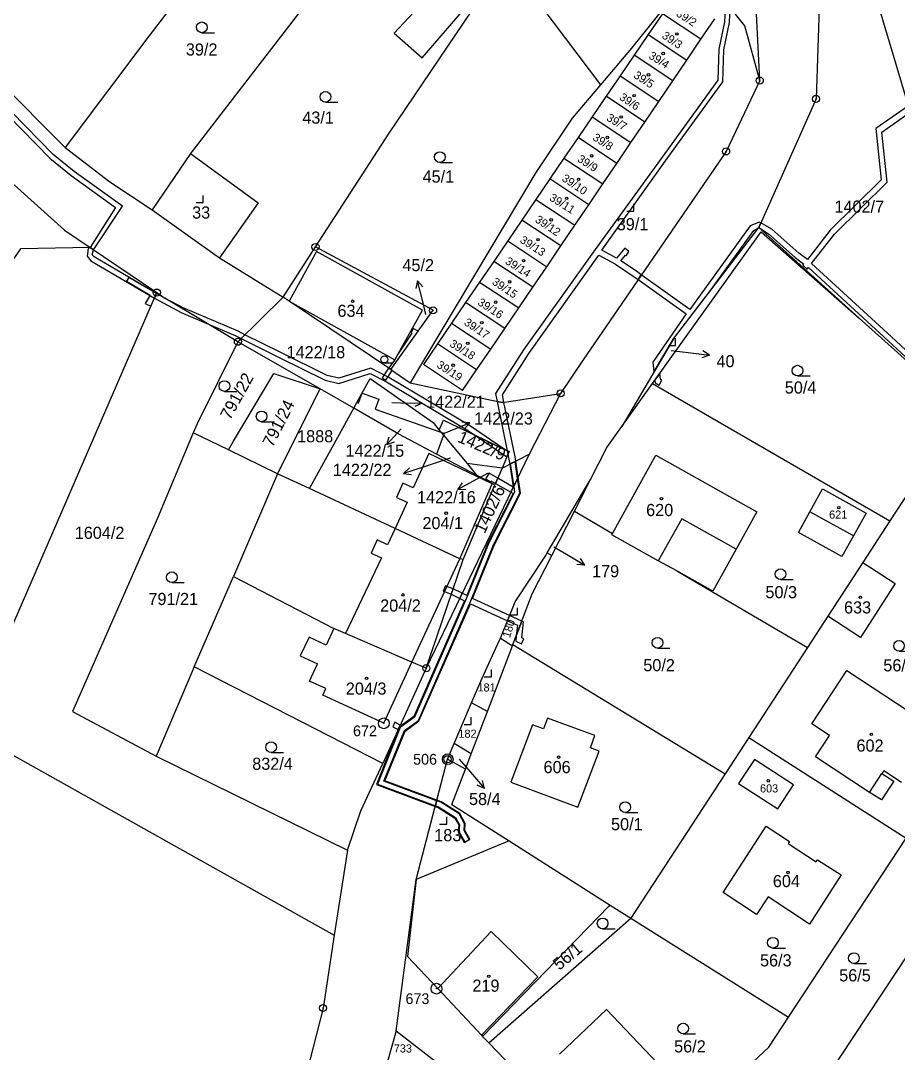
# Model space of a CAD drawing. Extents: x -820725 to -814908, y -1038210 to -1035296.
# Drawn here: x -817610 to -817487.1, y -1037267.3 to -1037122.6 of the extents above; entities that cross this region are included whole.
import ezdxf
from ezdxf.enums import TextEntityAlignment as Align

# ---------------------------------------------------------------- set-up
doc = ezdxf.new("R2010")
doc.units = 0
doc.header["$MEASUREMENT"] = 0
doc.linetypes.add('0_051C', pattern=[0])
for name, color, linetype in [('101', 1, 'CONTINUOUS'), ('1016', 1, 'CONTINUOUS'), ('1029', 1, 'CONTINUOUS'), ('105', 1, 'CONTINUOUS'), ('18', 1, 'CONTINUOUS'), ('21800', 1, 'CONTINUOUS'), ('21900', 1, 'CONTINUOUS'), ('23700', 1, 'CONTINUOUS'), ('304', 1, 'CONTINUOUS'), ('319', 1, 'CONTINUOUS'), ('404', 1, 'CONTINUOUS')]:
    doc.layers.add(name, color=color, linetype=linetype)

# ---------------------------------------------------------------- blocks, each defined once
blk = doc.blocks.new('4_02$0')
at = {"layer": '404', "color": 255, "linetype": 'Continuous'}
blk.add_circle((-0.01, 0), 0.175, dxfattribs=at)
blk = doc.blocks.new('1029$1')
at = {"layer": '1029', "color": 6, "linetype": 'Continuous'}
for p, q in [((0, 3), (-0.5, 2)), ((0, 0), (0, 3)), ((0, 3), (0.5, 2))]:
    blk.add_line(p, q, dxfattribs=at)
blk = doc.blocks.new('3_04$3')
at = {"layer": '304', "color": 255, "linetype": 'Continuous'}
blk.add_line((0.01, 0), (1.76, 0), dxfattribs=at)
blk.add_circle((0.01, 0.75), 0.75, dxfattribs=at)
blk = doc.blocks.new('3_19$11')
at = {"layer": '319', "color": 255, "linetype": 'Continuous'}
for p, q in [((-1, 0), (0, 0)), ((0, 0), (0, 1))]:
    blk.add_line(p, q, dxfattribs=at)
blk = doc.blocks.new('1_01$12')
at = {"layer": '101', "color": 3, "linetype": 'Continuous'}
for radius in [0.75, 0.03]:
    blk.add_circle((0, 0), radius, dxfattribs=at)
blk = doc.blocks.new('1_05$13')
at = {"layer": '105', "color": 3, "linetype": 'Continuous'}
for radius in [0.5, 0.0303]:
    blk.add_circle((0, 0), radius, dxfattribs=at)

msp = doc.modelspace()

# ---------------------------------------------------------------- linework, layer by layer
at = {"layer": '1029', "color": 255, "linetype": 'Continuous'}
for p, q in [((-817553.26, -1037163.78), (-817553.71, -1037161.99)), ((-817518.93, -1037168.85), (-817516.54, -1037169.13)), ((-817558.03, -1037176.12), (-817556.81, -1037176.14)), ((-817550.88, -1037180.48), (-817549.89, -1037180.08)), ((-817549.89, -1037183.9), (-817553.53, -1037185.11)), ((-817544.54, -1037186.02), (-817546.14, -1037186.87)), ((-817535.35, -1037196.31), (-817533.57, -1037197.36)), ((-817548.6, -1037226.07), (-817547.01, -1037227.89))]:
    msp.add_line(p, q, dxfattribs=at)
at = {"layer": '21800', "color": 255, "linetype": 'Continuous'}
for p, q in [((-817552.87, -1037183.25), (-817555.03, -1037188.08)), ((-817544, -1037187.51), (-817552.87, -1037183.25)), ((-817556.49, -1037187.43), (-817557.37, -1037189.41)), ((-817555.03, -1037188.08), (-817556.49, -1037187.43)), ((-817548.53, -1037198.01), (-817544, -1037187.51)), ((-817557.37, -1037189.41), (-817555.91, -1037190.06)), ((-817555.91, -1037190.06), (-817557.56, -1037193.75)), ((-817517.42, -1037192.39), (-817520.71, -1037198.27)), ((-817509.81, -1037196.65), (-817517.42, -1037192.39)), ((-817493.37, -1037194.8), (-817499.48, -1037191.41)), ((-817557.56, -1037193.75), (-817558.64, -1037196.03)), ((-817560.1, -1037195.34), (-817560.93, -1037197.21)), ((-817558.64, -1037196.03), (-817560.1, -1037195.34)), ((-817559.51, -1037197.88), (-817564.51, -1037208.48)), ((-817560.93, -1037197.21), (-817559.51, -1037197.88)), ((-817555.22, -1037212.46), (-817548.53, -1037198.01)), ((-817566.15, -1037207.77), (-817567.22, -1037210.09)), ((-817569.63, -1037208.97), (-817570.89, -1037211.58)), ((-817567.22, -1037210.09), (-817569.63, -1037208.97)), ((-817570.89, -1037211.58), (-817568.44, -1037212.71)), ((-817569.56, -1037215.12), (-817568.44, -1037212.71)), ((-817559.18, -1037221.02), (-817555.22, -1037212.46)), ((-817567.27, -1037216.17), (-817569.56, -1037215.12)), ((-817567.69, -1037217.09), (-817567.27, -1037216.17)), ((-817559.18, -1037221.02), (-817567.69, -1037217.09)), ((-817491.13, -1037230.73), (-817489.39, -1037228.08)), ((-817544.11, -1037250.21), (-817551.61, -1037258.2)), ((-817537.57, -1037256.56), (-817544.11, -1037250.21)), ((-817545.5, -1037264.73), (-817537.57, -1037256.56))]:
    msp.add_line(p, q, dxfattribs=at)
at = {"layer": '21900', "color": 3, "linetype": 'Continuous'}
for p, q in [((-817577.01, -1037105.19), (-817592.08, -1037124.8)), ((-817497.86, -1037112), (-817498.62, -1037133.6)), ((-817478.21, -1037159.73), (-817492.3, -1037112.24)), ((-817565.51, -1037114.37), (-817586.25, -1037141.23)), ((-817558.43, -1037138.4), (-817543.19, -1037115.87)), ((-817508.57, -1037123.36), (-817515.18, -1037115.13)), ((-817517.4, -1037117.62), (-817524.45, -1037126.5)), ((-817506.5, -1037131.03), (-817507.05, -1037119.75)), ((-817537.01, -1037120.75), (-817528.79, -1037131.61)), ((-817520.14, -1037121.67), (-817522.11, -1037124.56)), ((-817514.75, -1037125.25), (-817520.14, -1037121.67)), ((-817514.75, -1037125.25), (-817512.79, -1037122.36)), ((-817506.5, -1037131.03), (-817508.57, -1037123.36)), ((-817618.45, -1037125.78), (-817603.79, -1037140.41)), ((-817592.08, -1037124.8), (-817603.79, -1037140.41)), ((-817522.11, -1037124.56), (-817524.08, -1037127.45)), ((-817522.11, -1037124.56), (-817516.72, -1037128.15)), ((-817516.72, -1037128.15), (-817514.75, -1037125.25)), ((-817524.45, -1037126.5), (-817528.79, -1037131.61)), ((-817524.08, -1037127.45), (-817526.05, -1037130.34)), ((-817518.68, -1037131.04), (-817524.08, -1037127.45)), ((-817518.68, -1037131.04), (-817516.72, -1037128.15)), ((-817528.79, -1037131.61), (-817532.78, -1037136.3)), ((-817526.05, -1037130.34), (-817528.02, -1037133.23)), ((-817526.05, -1037130.34), (-817520.64, -1037133.94)), ((-817520.64, -1037133.94), (-817518.68, -1037131.04)), ((-817506.5, -1037131.03), (-817511.22, -1037140.95)), ((-817528.02, -1037133.23), (-817529.99, -1037136.12)), ((-817522.6, -1037136.83), (-817528.02, -1037133.23)), ((-817522.6, -1037136.83), (-817520.64, -1037133.94)), ((-817498.62, -1037133.6), (-817506.63, -1037151.6)), ((-817529.99, -1037136.12), (-817531.96, -1037139.01)), ((-817529.99, -1037136.12), (-817524.57, -1037139.72)), ((-817532.78, -1037136.3), (-817537.89, -1037143.9)), ((-817524.57, -1037139.72), (-817522.6, -1037136.83)), ((-817568.74, -1037154.33), (-817558.43, -1037138.4)), ((-817531.96, -1037139.01), (-817533.93, -1037141.9)), ((-817526.53, -1037142.62), (-817531.96, -1037139.01)), ((-817603.79, -1037140.41), (-817597.52, -1037145.2)), ((-817526.53, -1037142.62), (-817524.57, -1037139.72)), ((-817586.25, -1037141.23), (-817591.62, -1037149.12)), ((-817586.25, -1037141.23), (-817576.76, -1037148.14)), ((-817533.93, -1037141.9), (-817535.9, -1037144.79)), ((-817533.93, -1037141.9), (-817528.49, -1037145.51)), ((-817511.22, -1037140.95), (-817531.26, -1037170.14)), ((-817528.49, -1037145.51), (-817526.53, -1037142.62)), ((-817537.89, -1037143.9), (-817555.46, -1037173.35)), ((-817535.9, -1037144.79), (-817537.86, -1037147.68)), ((-817530.46, -1037148.41), (-817535.9, -1037144.79)), ((-817597.52, -1037145.2), (-817591.62, -1037149.12)), ((-817530.46, -1037148.41), (-817528.49, -1037145.51)), ((-817537.86, -1037147.68), (-817539.83, -1037150.57)), ((-817537.86, -1037147.68), (-817532.42, -1037151.3)), ((-817591.62, -1037149.12), (-817582.2, -1037155.87)), ((-817576.76, -1037148.14), (-817582.2, -1037155.87)), ((-817532.42, -1037151.3), (-817530.46, -1037148.41)), ((-817539.83, -1037150.57), (-817541.8, -1037153.46)), ((-817534.38, -1037154.19), (-817539.83, -1037150.57)), ((-817534.38, -1037154.19), (-817532.42, -1037151.3)), ((-817518.57, -1037167.18), (-817506.63, -1037151.6)), ((-817506.63, -1037151.6), (-817492.57, -1037164.3)), ((-817541.8, -1037153.46), (-817543.77, -1037156.35)), ((-817541.8, -1037153.46), (-817536.34, -1037157.09)), ((-817521.54, -1037173.47), (-817506.32, -1037152.19)), ((-817506.32, -1037152.19), (-817492.57, -1037164.3)), ((-817600.31, -1037154.41), (-817590.96, -1037160.72)), ((-817573.28, -1037161.34), (-817568.74, -1037154.33)), ((-817552.26, -1037163.2), (-817568.74, -1037154.33)), ((-817536.34, -1037157.09), (-817534.38, -1037154.19)), ((-817582.2, -1037155.87), (-817573.28, -1037161.34)), ((-817568.59, -1037154.97), (-817572.44, -1037161.91)), ((-817553.76, -1037163.18), (-817568.59, -1037154.97)), ((-817543.77, -1037156.35), (-817545.74, -1037159.24)), ((-817538.31, -1037159.98), (-817543.77, -1037156.35)), ((-817538.31, -1037159.98), (-817536.34, -1037157.09)), ((-817545.74, -1037159.24), (-817547.71, -1037162.13)), ((-817545.74, -1037159.24), (-817540.27, -1037162.87)), ((-817540.27, -1037162.87), (-817538.31, -1037159.98)), ((-817617.51, -1037221.92), (-817590.96, -1037160.72)), ((-817590.96, -1037160.72), (-817589.83, -1037161.48)), ((-817579.6, -1037167.6), (-817589.83, -1037161.48)), ((-817573.28, -1037161.34), (-817579.6, -1037167.6)), ((-817572.44, -1037161.91), (-817573.28, -1037161.34)), ((-817572.44, -1037161.91), (-817557.62, -1037170.13)), ((-817558.2, -1037171.51), (-817572.44, -1037161.91)), ((-817547.71, -1037162.13), (-817549.68, -1037165.02)), ((-817542.23, -1037165.77), (-817547.71, -1037162.13)), ((-817558.2, -1037171.51), (-817552.26, -1037163.2)), ((-817557.62, -1037170.13), (-817553.76, -1037163.18)), ((-817542.23, -1037165.77), (-817540.27, -1037162.87)), ((-817549.68, -1037165.02), (-817551.65, -1037167.91)), ((-817549.68, -1037165.02), (-817544.19, -1037168.66)), ((-817492.57, -1037164.3), (-817485.84, -1037170.33)), ((-817544.19, -1037168.66), (-817542.23, -1037165.77)), ((-817579.6, -1037167.6), (-817585.33, -1037179.11)), ((-817568.1, -1037174.2), (-817579.6, -1037167.6)), ((-817551.65, -1037167.91), (-817553.62, -1037170.8)), ((-817546.16, -1037171.56), (-817551.65, -1037167.91)), ((-817518.57, -1037167.18), (-817525.84, -1037179.49)), ((-817546.16, -1037171.56), (-817544.19, -1037168.66)), ((-817548.12, -1037174.45), (-817553.62, -1037170.8)), ((-817531.26, -1037170.14), (-817534.39, -1037174.83)), ((-817580.21, -1037181.54), (-817574.58, -1037172.05)), ((-817574.58, -1037172.05), (-817568.1, -1037174.2)), ((-817558.2, -1037171.51), (-817555.46, -1037173.35)), ((-817548.12, -1037174.45), (-817546.16, -1037171.56)), ((-817562.94, -1037176.12), (-817561.09, -1037172.76)), ((-817561.09, -1037172.76), (-817552.27, -1037178.92)), ((-817555.46, -1037173.35), (-817542.52, -1037176.13)), ((-817525.84, -1037179.49), (-817521.54, -1037173.47)), ((-817521.54, -1037173.47), (-817488.27, -1037192.7)), ((-817574.04, -1037186.09), (-817568.1, -1037174.2)), ((-817563.37, -1037176.91), (-817568.1, -1037174.2)), ((-817562.71, -1037176.2), (-817562.2, -1037174.81)), ((-817562.2, -1037174.81), (-817559.84, -1037175.64)), ((-817542.52, -1037176.13), (-817534.39, -1037174.83)), ((-817534.39, -1037174.83), (-817538.8, -1037183.35)), ((-817563.37, -1037176.91), (-817562.94, -1037176.12)), ((-817562.94, -1037176.12), (-817562.71, -1037176.2)), ((-817559.84, -1037175.64), (-817560.36, -1037177.06)), ((-817569.57, -1037188.17), (-817563.37, -1037176.91)), ((-817557.04, -1037180.55), (-817563.37, -1037176.91)), ((-817560.36, -1037177.06), (-817551.16, -1037180.27)), ((-817585.33, -1037179.11), (-817585.86, -1037180.38)), ((-817552.27, -1037178.92), (-817551.4, -1037179.97)), ((-817551.4, -1037179.97), (-817550.79, -1037178.61)), ((-817550.79, -1037178.61), (-817541.62, -1037182.99)), ((-817527.93, -1037182.41), (-817525.84, -1037179.49)), ((-817585.86, -1037180.38), (-817590.88, -1037192.33)), ((-817580.93, -1037182.76), (-817585.86, -1037180.38)), ((-817551.78, -1037183.33), (-817557.04, -1037180.55)), ((-817550.82, -1037180.68), (-817551.78, -1037183.33)), ((-817551.4, -1037179.97), (-817551.16, -1037180.27)), ((-817551.16, -1037180.27), (-817550.82, -1037180.68)), ((-817551.16, -1037180.27), (-817550.72, -1037180.42)), ((-817550.72, -1037180.42), (-817550.82, -1037180.68)), ((-817550.82, -1037180.68), (-817547.51, -1037184.68)), ((-817580.93, -1037182.76), (-817580.21, -1037181.54)), ((-817574.04, -1037186.09), (-817580.93, -1037182.76)), ((-817538.8, -1037183.35), (-817553.21, -1037213.32)), ((-817546.19, -1037186.28), (-817551.78, -1037183.33)), ((-817541.62, -1037182.99), (-817542.6, -1037185.3)), ((-817542.6, -1037185.3), (-817538.8, -1037183.35)), ((-817530.22, -1037186.91), (-817527.93, -1037182.41)), ((-817527.13, -1037194.45), (-817521.04, -1037183.51)), ((-817521.04, -1037183.51), (-817506.89, -1037191.42)), ((-817542.6, -1037185.3), (-817547.51, -1037184.68)), ((-817547.51, -1037184.68), (-817546.19, -1037186.28)), ((-817574.04, -1037186.09), (-817580.21, -1037200.5)), ((-817569.57, -1037188.17), (-817574.04, -1037186.09)), ((-817543.6, -1037187.64), (-817546.19, -1037186.28)), ((-817542.6, -1037185.3), (-817543.6, -1037187.64)), ((-817557.56, -1037193.75), (-817569.57, -1037188.17)), ((-817548.07, -1037198.12), (-817543.6, -1037187.64)), ((-817536.26, -1037197.18), (-817530.22, -1037186.91)), ((-817532.46, -1037191.33), (-817530.22, -1037186.91)), ((-817484.53, -1037186.97), (-817488.27, -1037192.7)), ((-817499.48, -1037191.41), (-817497.71, -1037188.22)), ((-817497.71, -1037188.22), (-817491.58, -1037191.63)), ((-817590.88, -1037192.33), (-817602.78, -1037219.37)), ((-817535.63, -1037197.56), (-817532.46, -1037191.33)), ((-817532.46, -1037191.33), (-817527.13, -1037194.45)), ((-817506.89, -1037191.42), (-817509.81, -1037196.65)), ((-817501.09, -1037194.32), (-817499.48, -1037191.41)), ((-817491.58, -1037191.63), (-817493.37, -1037194.8)), ((-817548.53, -1037198.01), (-817557.56, -1037193.75)), ((-817488.27, -1037192.7), (-817492.06, -1037198.52)), ((-817527.23, -1037194.63), (-817527.13, -1037194.45)), ((-817520.71, -1037198.27), (-817527.23, -1037194.63)), ((-817495.02, -1037197.7), (-817501.09, -1037194.32)), ((-817493.37, -1037194.8), (-817495.02, -1037197.7)), ((-817509.81, -1037196.65), (-817513.09, -1037202.52)), ((-817553.21, -1037213.32), (-817548.07, -1037198.12)), ((-817548.07, -1037198.12), (-817548.53, -1037198.01)), ((-817540.78, -1037204.03), (-817536.48, -1037197.53)), ((-817538.36, -1037202.92), (-817535.63, -1037197.56)), ((-817536.48, -1037197.53), (-817536.26, -1037197.18)), ((-817536.26, -1037197.18), (-817535.63, -1037197.56)), ((-817518.13, -1037199.71), (-817520.71, -1037198.27)), ((-817518.13, -1037199.71), (-817499.81, -1037210.41)), ((-817513.09, -1037202.52), (-817518.13, -1037199.71)), ((-817492.06, -1037198.52), (-817496.98, -1037206.06)), ((-817492.06, -1037198.52), (-817487.51, -1037201.47)), ((-817585.73, -1037213.15), (-817580.21, -1037200.5)), ((-817580.21, -1037200.5), (-817566.15, -1037207.77)), ((-817487.51, -1037201.47), (-817492.41, -1037209.02)), ((-817542.83, -1037209.14), (-817540.78, -1037204.03)), ((-817541.07, -1037210.02), (-817538.36, -1037202.92)), ((-817496.98, -1037206.06), (-817499.81, -1037210.41)), ((-817492.41, -1037209.02), (-817496.98, -1037206.06)), ((-817564.51, -1037208.48), (-817566.15, -1037207.77)), ((-817563.88, -1037208.75), (-817564.51, -1037208.48)), ((-817555.22, -1037212.46), (-817563.88, -1037208.75)), ((-817545.44, -1037214.83), (-817542.98, -1037209.39)), ((-817542.98, -1037209.39), (-817542.83, -1037209.14)), ((-817542.83, -1037209.14), (-817541.14, -1037210.21)), ((-817544.65, -1037219.41), (-817541.14, -1037210.21)), ((-817541.14, -1037210.21), (-817541.07, -1037210.02)), ((-817541.07, -1037210.02), (-817511.35, -1037228.11)), ((-817499.81, -1037210.41), (-817508.05, -1037223.05)), ((-817553.21, -1037213.32), (-817555.22, -1037212.46)), ((-817585.73, -1037213.15), (-817591.03, -1037225.66)), ((-817559.31, -1037226.67), (-817585.73, -1037213.15)), ((-817553.21, -1037213.32), (-817559.31, -1037226.67)), ((-817499.2, -1037221.1), (-817494.3, -1037213.67)), ((-817494.3, -1037213.67), (-817481.77, -1037221.88)), ((-817546.88, -1037218.19), (-817545.44, -1037214.83)), ((-817549.31, -1037223.89), (-817546.88, -1037218.19)), ((-817544.65, -1037219.41), (-817546.88, -1037218.19)), ((-817602.78, -1037219.37), (-817591.03, -1037225.66)), ((-817546.91, -1037225.33), (-817544.65, -1037219.41)), ((-817538.35, -1037221.25), (-817541.35, -1037229.29)), ((-817536.78, -1037221.84), (-817538.35, -1037221.25)), ((-817536.22, -1037220.32), (-817536.78, -1037221.84)), ((-817529.58, -1037222.77), (-817536.22, -1037220.32)), ((-817496.72, -1037222.73), (-817499.2, -1037221.1)), ((-817617.51, -1037221.92), (-817566.1, -1037250.73)), ((-817530.22, -1037224.47), (-817529.58, -1037222.77)), ((-817498.7, -1037225.74), (-817496.72, -1037222.73)), ((-817550.24, -1037226.07), (-817549.31, -1037223.89)), ((-817546.91, -1037225.33), (-817549.31, -1037223.89)), ((-817508.05, -1037223.05), (-817511.35, -1037228.11)), ((-817508.05, -1037223.05), (-817485.99, -1037237.15)), ((-817591.03, -1037225.66), (-817564.24, -1037238.83)), ((-817547.73, -1037227.49), (-817546.91, -1037225.33)), ((-817531.98, -1037232.81), (-817529.01, -1037224.93)), ((-817529.01, -1037224.93), (-817530.22, -1037224.47)), ((-817491.13, -1037230.73), (-817498.7, -1037225.74)), ((-817562.36, -1037233.32), (-817559.31, -1037226.67)), ((-817554.64, -1037242.94), (-817550.24, -1037226.07)), ((-817547.73, -1037227.49), (-817550.24, -1037226.07)), ((-817507.24, -1037226.1), (-817509.46, -1037229.47)), ((-817501.75, -1037229.64), (-817507.24, -1037226.1)), ((-817549.62, -1037232.43), (-817547.73, -1037227.49)), ((-817511.35, -1037228.11), (-817524.54, -1037248.34)), ((-817489.14, -1037227.7), (-817489.39, -1037228.08)), ((-817489.39, -1037228.08), (-817487.73, -1037229.17)), ((-817486.66, -1037229.34), (-817489.14, -1037227.7)), ((-817541.35, -1037229.29), (-817531.98, -1037232.81)), ((-817509.46, -1037229.47), (-817503.95, -1037233.04)), ((-817503.95, -1037233.04), (-817501.75, -1037229.64)), ((-817487.73, -1037229.17), (-817489.44, -1037231.78)), ((-817489.44, -1037231.78), (-817491.13, -1037230.73)), ((-817549.62, -1037232.43), (-817541.6, -1037237.52)), ((-817564.24, -1037238.83), (-817562.36, -1037233.32)), ((-817511.62, -1037244.76), (-817505.59, -1037235.47)), ((-817505.59, -1037235.47), (-817502.32, -1037237.58)), ((-817502.47, -1037262.21), (-817485.99, -1037237.15)), ((-817541.6, -1037237.52), (-817554.64, -1037242.94)), ((-817541.6, -1037237.52), (-817527.44, -1037246.5)), ((-817502.32, -1037237.58), (-817502.53, -1037237.89)), ((-817502.53, -1037237.89), (-817498.61, -1037240.46)), ((-817564.24, -1037238.83), (-817566.1, -1037250.73)), ((-817498.61, -1037240.46), (-817498.41, -1037240.15)), ((-817498.41, -1037240.15), (-817495.09, -1037242.27)), ((-817557.44, -1037264.11), (-817554.64, -1037242.94)), ((-817554.64, -1037242.94), (-817555.83, -1037253.7)), ((-817495.09, -1037242.27), (-817499.52, -1037249.16)), ((-817478.9, -1037243.01), (-817497.69, -1037271.45)), ((-817506.94, -1037247.84), (-817511.62, -1037244.76)), ((-817505.31, -1037245.36), (-817506.94, -1037247.84)), ((-817499.52, -1037249.16), (-817505.31, -1037245.36)), ((-817545.33, -1037264.91), (-817527.65, -1037246.64)), ((-817527.65, -1037246.64), (-817527.44, -1037246.5)), ((-817527.44, -1037246.5), (-817524.54, -1037248.34)), ((-817544.46, -1037265.81), (-817524.54, -1037248.34)), ((-817524.54, -1037248.34), (-817502.47, -1037262.21)), ((-817566.1, -1037250.73), (-817567.68, -1037260.92)), ((-817555.83, -1037253.7), (-817551.61, -1037258.2)), ((-817551.61, -1037258.2), (-817545.5, -1037264.73)), ((-817527.97, -1037261.11), (-817534.55, -1037267.37)), ((-817518.18, -1037271.39), (-817527.97, -1037261.11)), ((-817505.22, -1037266.39), (-817502.47, -1037262.21)), ((-817557.44, -1037264.11), (-817560.25, -1037274.18)), ((-817557.44, -1037264.11), (-817538.66, -1037278.62)), ((-817545.5, -1037264.73), (-817545.33, -1037264.91)), ((-817545.33, -1037264.91), (-817544.46, -1037265.81)), ((-817544.46, -1037265.81), (-817525.53, -1037285.4)), ((-817525.53, -1037285.4), (-817505.22, -1037266.39))]:
    msp.add_line(p, q, dxfattribs=at)
for points in [[(-817560.63, -1037113.58), (-817553.62, -1037120), (-817557.71, -1037124.39), (-817553.78, -1037127.85), (-817546.95, -1037119.93), (-817550.6, -1037116.59), (-817548.84, -1037114.64), (-817552.25, -1037111.41)], [(-817614.3, -1037142.65), (-817603.91, -1037151.98), (-817600.31, -1037154.41)], [(-817600.31, -1037154.41), (-817610.05, -1037154.61), (-817646, -1037205.95)], [(-817567.68, -1037260.92), (-817573.64, -1037284.25), (-817585, -1037320.83)]]:
    msp.add_lwpolyline(points, dxfattribs=at)
at = {"layer": '23700', "color": 255, "linetype": '0_051C'}
for points in [[(-817511.32, -1037120.3), (-817511.45, -1037122.81), (-817512.23, -1037126.62), (-817512.36, -1037130.97), (-817519.8, -1037141.22), (-817529.55, -1037154.68), (-817539.61, -1037168.74), (-817543.52, -1037174.87), (-817543.29, -1037175.96), (-817542.52, -1037176.13), (-817542.35, -1037176.1), (-817542.56, -1037175.05), (-817538.87, -1037169.24), (-817529.02, -1037155.48), (-817526.71, -1037156.74), (-817524.24, -1037158.4), (-817523.54, -1037158.9), (-817523.09, -1037158.24), (-817523.78, -1037157.74), (-817525.95, -1037156.28), (-817525.31, -1037155.49), (-817525.22, -1037155.57), (-817524.84, -1037154.97), (-817525.39, -1037154.49), (-817526.56, -1037155.91), (-817528.64, -1037154.78), (-817519.24, -1037141.62), (-817511.66, -1037131.21), (-817511.53, -1037126.7), (-817510.75, -1037122.89), (-817510.65, -1037120.78)], [(-817485.68, -1037134.55), (-817490.26, -1037137.73), (-817489.47, -1037144.95), (-817496.65, -1037151.99), (-817499.83, -1037156.09), (-817501.03, -1037155.2), (-817504.83, -1037151.83), (-817506.35, -1037150.97), (-817506.63, -1037151.6), (-817505.29, -1037152.49), (-817501.53, -1037155.82), (-817500.32, -1037156.72), (-817500.45, -1037156.89), (-817499.88, -1037157.45), (-817499.67, -1037157.19), (-817488.52, -1037167.46), (-817481.24, -1037174.2)], [(-817611.83, -1037135.89), (-817605.96, -1037141.9), (-817602.94, -1037144.32), (-817596.74, -1037148.78), (-817600.31, -1037154.41), (-817599.84, -1037154.73), (-817595.78, -1037148.6), (-817595.78, -1037148.6), (-817602.52, -1037143.76), (-817605.48, -1037141.38), (-817611.33, -1037135.39)], [(-817480.72, -1037173.72), (-817488.04, -1037166.94), (-817499.24, -1037156.63), (-817496.05, -1037152.53), (-817488.63, -1037145.25), (-817489.4, -1037138.23), (-817485.41, -1037135.46)]]:
    msp.add_lwpolyline(points, dxfattribs=at)
for points in [[(-817506.63, -1037151.6), (-817506.35, -1037150.97), (-817506.56, -1037150.85), (-817507.86, -1037151.35), (-817516.28, -1037163.07), (-817523.09, -1037158.24), (-817523.54, -1037158.9), (-817516.79, -1037163.7), (-817521.5, -1037170.48), (-817521.34, -1037171.86), (-817520.67, -1037170.73), (-817518.57, -1037167.18), (-817513.4, -1037160.43), (-817507.34, -1037152.01), (-817506.63, -1037151.6)], [(-817591.01, -1037160.85), (-817599.74, -1037155.72), (-817600, -1037155.41), (-817599.84, -1037154.73), (-817600.31, -1037154.41), (-817600.56, -1037154.55), (-817600.74, -1037155.61), (-817600.2, -1037156.26), (-817591.3, -1037161.49), (-817591.01, -1037160.85)], [(-817592.6, -1037162.26), (-817591.78, -1037162.61), (-817591.3, -1037161.49), (-817591.01, -1037160.85), (-817594.9, -1037158.62), (-817595.2, -1037159.14), (-817591.88, -1037161.09), (-817592.6, -1037162.26)], [(-817579.58, -1037166.13), (-817587.27, -1037162.87), (-817589.83, -1037161.48), (-817591.01, -1037160.85), (-817591.3, -1037161.49), (-817587.57, -1037163.51), (-817583.7, -1037165.15), (-817579.88, -1037166.77), (-817579.14, -1037167.14), (-817578.61, -1037166.62), (-817579.58, -1037166.13)], [(-817557.62, -1037170.13), (-817558.49, -1037171.31), (-817558.2, -1037171.51), (-817554.34, -1037166.11), (-817555.04, -1037165.77), (-817555.34, -1037166.35), (-817555.23, -1037166.4), (-817557.18, -1037169.35), (-817557.62, -1037170.13)], [(-817573.6, -1037169.13), (-817578.61, -1037166.62), (-817579.14, -1037167.14), (-817573.92, -1037169.75), (-817567.36, -1037172.97), (-817565.45, -1037173.43), (-817561.06, -1037172.05), (-817558.8, -1037173.23), (-817547.54, -1037179.92), (-817546.32, -1037180.74), (-817542.18, -1037182.72), (-817547.16, -1037179.32), (-817558.46, -1037172.61), (-817561, -1037171.29), (-817565.47, -1037172.71), (-817567.12, -1037172.31), (-817573.6, -1037169.13)], [(-817558.88, -1037172.99), (-817557.99, -1037171.65), (-817558.49, -1037171.31), (-817559.39, -1037172.66), (-817558.88, -1037172.99)], [(-817520.21, -1037172.99), (-817520.41, -1037172.88), (-817520.51, -1037172.03), (-817521.2, -1037172.99), (-817521.15, -1037173.38), (-817520.59, -1037173.69), (-817520.21, -1037172.99)], [(-817540.78, -1037183.72), (-817542.35, -1037176.1), (-817542.52, -1037176.13), (-817543.29, -1037175.96), (-817541.87, -1037182.87), (-817541.62, -1037182.99), (-817541.77, -1037183.35), (-817541.53, -1037184.75), (-817540.69, -1037184.32), (-817540.78, -1037183.72)], [(-817541.94, -1037183.74), (-817541.66, -1037183.08), (-817542.18, -1037182.72), (-817546.32, -1037180.74), (-817541.94, -1037183.74)], [(-817541.87, -1037182.87), (-817541.77, -1037183.35), (-817541.62, -1037182.99), (-817541.87, -1037182.87)], [(-817543.51, -1037187.44), (-817541.37, -1037188.69), (-817540.35, -1037186.58), (-817540.69, -1037184.32), (-817541.53, -1037184.75), (-817541.02, -1037187.96), (-817543.2, -1037186.7), (-817543.51, -1037187.44)], [(-817540.78, -1037184.37), (-817541.44, -1037184.7), (-817540.97, -1037187.87), (-817540.43, -1037186.74), (-817540.78, -1037184.37)], [(-817551.96, -1037232.68), (-817551.74, -1037231.8), (-817559.02, -1037229.1), (-817556.19, -1037222.13), (-817554.24, -1037220.69), (-817547.04, -1037204.29), (-817541.84, -1037206.68), (-817541.55, -1037205.94), (-817546.73, -1037203.56), (-817543.71, -1037196.08), (-817540.02, -1037188.81), (-817540.35, -1037186.58), (-817541.37, -1037188.69), (-817541.06, -1037188.86), (-817544.53, -1037195.7), (-817547.54, -1037203.16), (-817548.17, -1037202.84), (-817548.52, -1037203.56), (-817547.85, -1037203.9), (-817554.96, -1037220.11), (-817556.69, -1037221.37), (-817556.85, -1037221.29), (-817557.14, -1037221.92), (-817560.2, -1037229.62), (-817551.96, -1037232.68)], [(-817546.97, -1037203.88), (-817543.8, -1037196.03), (-817540.13, -1037188.79), (-817540.43, -1037186.74), (-817540.97, -1037187.87), (-817540.85, -1037188.67), (-817544.44, -1037195.75), (-817547.61, -1037203.6), (-817554.88, -1037220.17), (-817556.85, -1037221.62), (-817560.07, -1037229.56), (-817551.94, -1037232.58), (-817551.76, -1037231.9), (-817559.15, -1037229.16), (-817556.27, -1037222.06), (-817554.32, -1037220.63), (-817546.97, -1037203.88)], [(-817543.51, -1037187.44), (-817543.2, -1037186.7), (-817544.42, -1037185.99), (-817544.94, -1037186.79), (-817544.23, -1037187.16), (-817544.16, -1037187.07), (-817543.51, -1037187.44)], [(-817549.71, -1037202.96), (-817549.45, -1037202.19), (-817550.32, -1037201.87), (-817550.53, -1037201.79), (-817550.87, -1037202.52), (-817550.66, -1037202.6), (-817549.71, -1037202.96)], [(-817549.45, -1037202.19), (-817549.71, -1037202.96), (-817548.52, -1037203.56), (-817548.17, -1037202.84), (-817549.45, -1037202.19)], [(-817541.55, -1037205.94), (-817541.84, -1037206.68), (-817540.45, -1037207.32), (-817540.6, -1037208.79), (-817539.82, -1037206.73), (-817541.55, -1037205.94)], [(-817539.82, -1037209.05), (-817539.59, -1037206.84), (-817539.82, -1037206.73), (-817540.6, -1037208.79), (-817540.68, -1037209.53), (-817539.87, -1037209.91), (-817539.53, -1037209.19), (-817539.82, -1037209.05)], [(-817557.6, -1037220.88), (-817557.88, -1037221.53), (-817557.14, -1037221.92), (-817556.85, -1037221.29), (-817557.6, -1037220.88)], [(-817547.75, -1037235.08), (-817548.53, -1037233.67), (-817551.14, -1037232.02), (-817551.74, -1037231.8), (-817551.96, -1037232.68), (-817551.54, -1037232.84), (-817549.21, -1037234.31), (-817548.67, -1037235.28), (-817548.74, -1037236.26), (-817547.91, -1037237.72), (-817547.12, -1037237.27), (-817547.82, -1037236.06), (-817547.75, -1037235.08)], [(-817547.92, -1037236.08), (-817547.85, -1037235.1), (-817548.61, -1037233.74), (-817551.18, -1037232.11), (-817551.76, -1037231.9), (-817551.94, -1037232.58), (-817551.5, -1037232.75), (-817549.13, -1037234.24), (-817548.57, -1037235.26), (-817548.64, -1037236.24), (-817547.82, -1037237.67), (-817547.21, -1037237.32), (-817547.92, -1037236.08)]]:
    msp.add_lwpolyline(points, close=True, dxfattribs=at)

# ---------------------------------------------------------------- block references
at = {"layer": '101', "color": 0, "linetype": 'ByBlock'}
for p in [(-817559.17, -1037221.05), (-817550.21, -1037226.08), (-817551.79, -1037258.21)]:
    msp.add_blockref('1_01$12', p, dxfattribs=at)
at = {"layer": '1029', "color": 0, "linetype": 'ByBlock'}
for p, rotation in [((-817553.71, -1037161.99), 14), ((-817516.54, -1037169.13), 263), ((-817556.81, -1037176.14), 269), ((-817556.71, -1037179.78), 138), ((-817549.89, -1037180.08), 292), ((-817553.53, -1037185.11), 108), ((-817546.14, -1037186.87), 118), ((-817533.57, -1037197.36), 239), ((-817547.01, -1037227.89), 221)]:
    msp.add_blockref('1029$1', p, dxfattribs=dict(at, rotation=rotation))
at = {"layer": '105', "color": 0, "linetype": 'ByBlock'}
for p in [(-817506.5, -1037131.03), (-817498.62, -1037133.6), (-817511.22, -1037140.95), (-817568.74, -1037154.33), (-817590.96, -1037160.72), (-817552.26, -1037163.2), (-817579.6, -1037167.6), (-817534.39, -1037174.83), (-817553.21, -1037213.32), (-817550.24, -1037226.07), (-817567.68, -1037260.92)]:
    msp.add_blockref('1_05$13', p, dxfattribs=at)
at = {"layer": '304', "color": 0, "linetype": 'ByBlock'}
for p in [(-817584.66, -1037124.32), (-817567.35, -1037134.05), (-817551.32, -1037142.49), (-817501.22, -1037172.4), (-817581.5, -1037174.56), (-817576.29, -1037178.81), (-817503.6, -1037200.9), (-817588.87, -1037201.34), (-817520.84, -1037210.51), (-817487, -1037210.95), (-817574.96, -1037225.14), (-817525.36, -1037233.53), (-817528.52, -1037249.82), (-817504.67, -1037252.52), (-817493.32, -1037254.68), (-817517.24, -1037264.54)]:
    msp.add_blockref('3_04$3', p, dxfattribs=at)
at = {"layer": '304', "color": 0, "linetype": 'ByBlock', "xscale": 0.67, "yscale": 0.67, "zscale": 0.67}
msp.add_blockref('3_04$3', (-817559.1, -1037170.58), dxfattribs=at)
at = {"layer": '319', "color": 0, "linetype": 'ByBlock'}
for p in [(-817584.47, -1037148.1), (-817524.14, -1037149.31), (-817518.3, -1037168.12), (-817540.43, -1037205.87), (-817544.1, -1037214.53), (-817546.93, -1037221.2), (-817550.35, -1037235.16)]:
    msp.add_blockref('3_19$11', p, dxfattribs=at)
at = {"layer": '404', "color": 0, "linetype": 'ByBlock'}
for p in [(-817518.11, -1037124.5), (-817520.02, -1037127.24), (-817522.08, -1037130.22), (-817524.09, -1037133.15), (-817525.9, -1037136.12), (-817527.85, -1037139), (-817530.04, -1037141.57), (-817531.87, -1037144.85), (-817533.53, -1037147.52), (-817535.71, -1037150.53), (-817537.55, -1037153.32), (-817539.57, -1037156.25), (-817541.53, -1037159.21), (-817563.52, -1037161.93), (-817543.49, -1037162.06), (-817545.42, -1037164.93), (-817547.38, -1037167.82), (-817549.44, -1037170.88), (-817520.25, -1037189.59), (-817495.42, -1037190.85), (-817550.42, -1037191.62), (-817556.47, -1037203.06), (-817492.41, -1037203.41), (-817561.57, -1037214.74), (-817490.86, -1037222.59), (-817534.66, -1037225.78), (-817505.29, -1037229.1), (-817502.53, -1037241.94), (-817544.45, -1037256.49)]:
    msp.add_blockref('4_02$0', p, dxfattribs=at)

# ---------------------------------------------------------------- texts
at = {"layer": '1016', "color": 174, "linetype": 'Continuous'}
for s, p in [('672', (-817560.13, -1037222.1)), ('506', (-817551.71, -1037226.08)), ('673', (-817552.78, -1037259.61))]:
    msp.add_text(s, height=1.5, dxfattribs=at).set_placement(p, align=Align.MIDDLE_RIGHT)
at = {"layer": '18', "color": 255, "linetype": 'Continuous'}
for s, height, rotation, p in [('39/2', 1.14, 327, (-817517.25, -1037122.99)), ('39/3', 1.14, 326, (-817519.26, -1037126.1)), ('39/4', 1.14, 328, (-817521.08, -1037128.91)), ('39/5', 1.14, 327, (-817523.21, -1037131.64)), ('39/6', 1.14, 326, (-817525.23, -1037134.72)), ('39/7', 1.14, 328, (-817526.99, -1037137.6)), ('39/8', 1.14, 327, (-817528.95, -1037140.36)), ('39/9', 1.14, 327, (-817531.09, -1037143.37)), ('39/10', 1.14, 326, (-817532.93, -1037146.33)), ('39/11', 1.14, 328, (-817534.63, -1037149.02)), ('39/12', 1.14, 326, (-817536.68, -1037152.1)), ('39/13', 1.14, 327, (-817538.78, -1037154.95)), ('39/14', 1.14, 327, (-817540.85, -1037157.92)), ('39/15', 1.14, 326, (-817542.71, -1037160.82)), ('39/16', 1.14, 327, (-817544.7, -1037163.69)), ('39/17', 1.14, 326, (-817546.64, -1037166.5)), ('39/18', 1.14, 328, (-817548.61, -1037169.48)), ('39/19', 1.14, 327, (-817550.43, -1037172.45)), ('791/22', 1.7, 61, (-817578.57, -1037175.88)), ('791/24', 1.7, 63, (-817572.71, -1037179.63)), ('1422/9', 1.7, 337, (-817545.95, -1037183.41)), ('1402/6', 1.7, 65, (-817543.11, -1037191.64)), ('180', 1.14, 73, (-817540.8, -1037208.04)), ('56/1', 1.7, 40, (-817532.56, -1037254.69))]:
    msp.add_text(s, height=height, rotation=rotation, dxfattribs=at).set_placement(p, align=Align.BOTTOM_CENTER)
for s, height, p in [('39/2', 1.7, (-817584.68, -1037128.03)), ('43/1', 1.7, (-817568.37, -1037137.57)), ('45/1', 1.7, (-817551.52, -1037145.83)), ('33', 1.7, (-817584.75, -1037150.86)), ('1402/7', 1.7, (-817492.56, -1037150.04)), ('39/1', 1.7, (-817524.32, -1037152.5)), ('634', 1.7, (-817563.76, -1037164.63)), ('1422/18', 1.7, (-817568.68, -1037170.42)), ('50/4', 1.7, (-817500.78, -1037175.37)), ('1422/21', 1.7, (-817549.13, -1037177.37)), ('1422/23', 1.7, (-817542.39, -1037179.71)), ('1888', 1.7, (-817568.78, -1037182.2)), ('1422/15', 1.7, (-817560.42, -1037184.23)), ('1422/22', 1.7, (-817562.19, -1037186.91)), ('620', 1.7, (-817520.52, -1037192.53)), ('204/1', 1.7, (-817550.91, -1037194.36)), ('621', 1.14, (-817495.51, -1037192.72)), ('1604/2', 1.7, (-817598.98, -1037195.72)), ('50/3', 1.7, (-817503.49, -1037204.03)), ('791/21', 1.7, (-817588.66, -1037204.99)), ('204/2', 1.7, (-817556.83, -1037205.9)), ('633', 1.7, (-817492.8, -1037206.17)), ('50/2', 1.7, (-817520.6, -1037214.26)), ('56/4', 1.7, (-817486.98, -1037214.28)), ('204/3', 1.7, (-817561.64, -1037217.54)), ('181', 1.14, (-817544.77, -1037216.93)), ('182', 1.14, (-817547.44, -1037223.41)), ('602', 1.7, (-817491.05, -1037225.52)), ('832/4', 1.7, (-817574.75, -1037228.07)), ('606', 1.7, (-817534.89, -1037228.53)), ('603', 1.14, (-817505.19, -1037231.07)), ('50/1', 1.7, (-817525.12, -1037236.53)), ('183', 1.7, (-817550.2, -1037238.07)), ('604', 1.7, (-817502.77, -1037244.5)), ('56/3', 1.7, (-817504.25, -1037255.6)), ('56/5', 1.7, (-817493.16, -1037257.7)), ('219', 1.7, (-817544.86, -1037259.15)), ('733', 1.14, (-817556.49, -1037267.49)), ('56/2', 1.7, (-817516.28, -1037267.65))]:
    msp.add_text(s, height=height, dxfattribs=at).set_placement(p, align=Align.BOTTOM_CENTER)
msp.add_text('45/2', height=1.7, dxfattribs=at).set_placement((-817552.13, -1037158.23), align=Align.BOTTOM_RIGHT)
for s, p in [('40', (-817512.56, -1037169.48)), ('179', (-817529.99, -1037198.89)), ('58/4', (-817547.23, -1037230.79))]:
    msp.add_text(s, height=1.7, dxfattribs=at).set_placement(p, align=Align.TOP_LEFT)
msp.add_text('1422/16', height=1.7, dxfattribs=at).set_placement((-817546.29, -1037188.52), align=Align.TOP_RIGHT)

doc.saveas('drawing.dxf')
